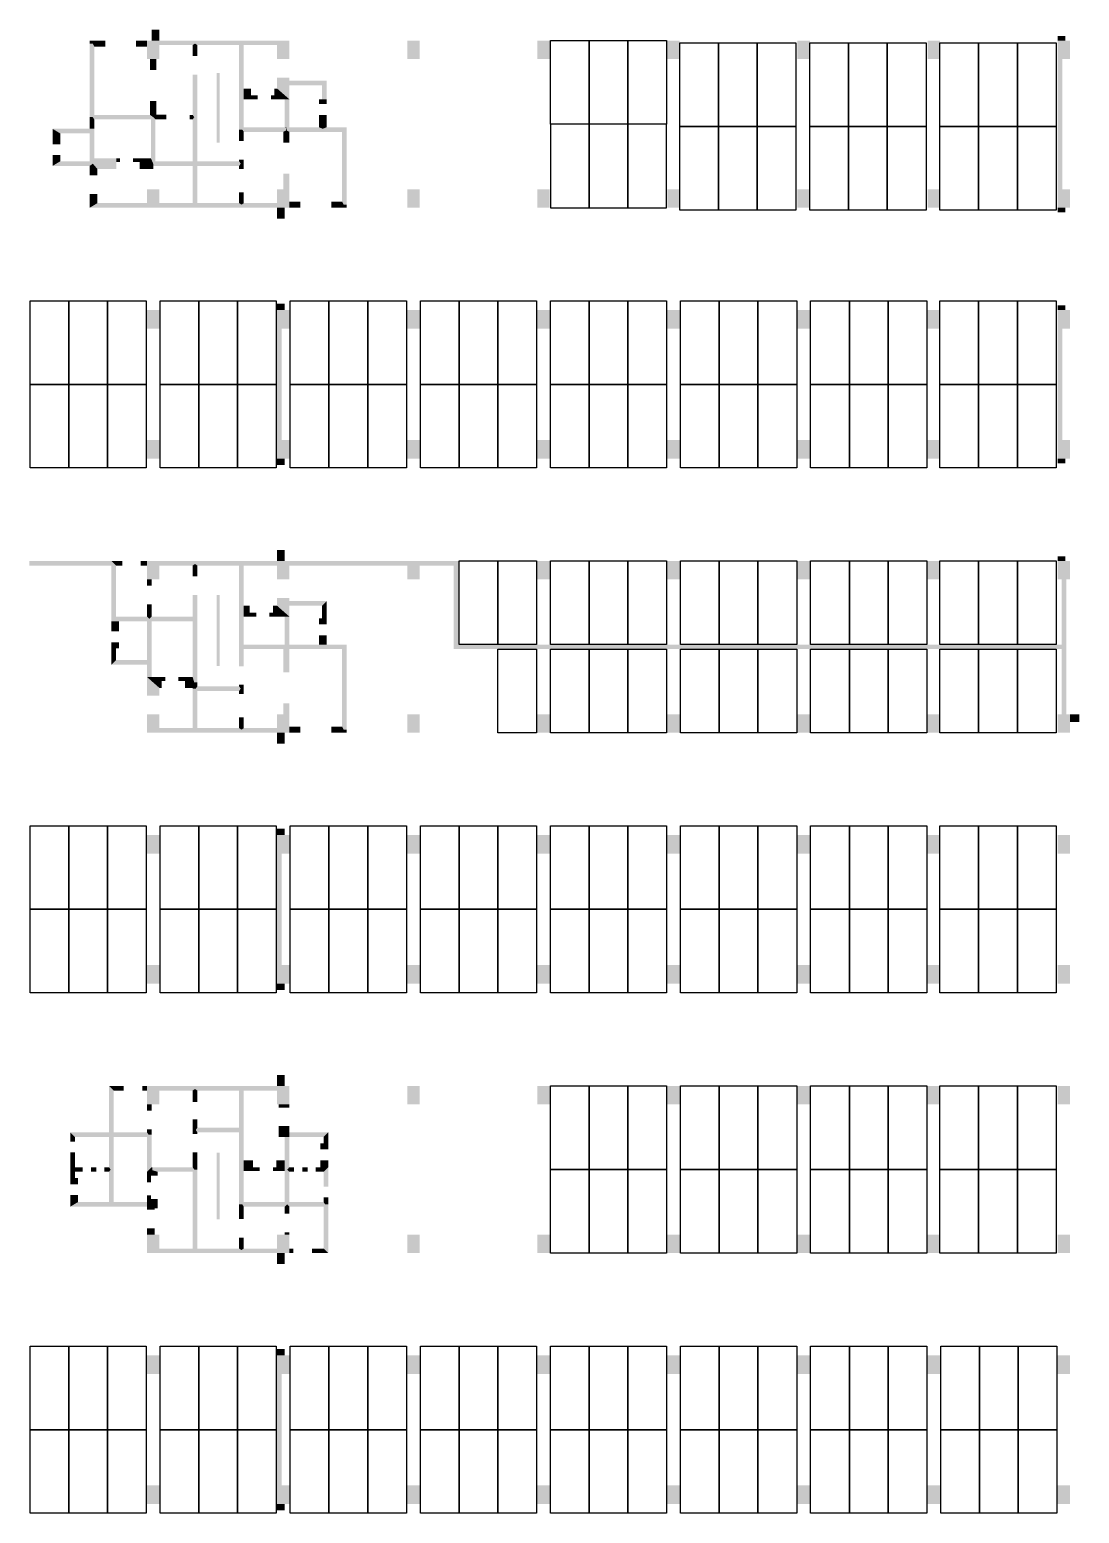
# Model space of a CAD drawing. Header units: inches. Extents: x 112.52 to 113.57, y 28.16 to 29.42.
# Drawn here: x 112.7612 to 113.0441, y 28.585 to 28.985 of the extents above; entities that cross this region are included whole.
import ezdxf

# ---------------------------------------------------------------- set-up
doc = ezdxf.new("R2010")
doc.units = ezdxf.units.IN
doc.header["$MEASUREMENT"] = 0
doc.layers.add('PUB_HATCH', color=253, linetype='Continuous')
doc.layers.add('车位区域', color=3, linetype='Continuous')

msp = doc.modelspace()

# ---------------------------------------------------------------- hatches: boundary and pattern name
at = {"layer": 'PUB_HATCH', "true_color": 0xfcfcfc}
for points in [[(112.79403, 28.98205), (112.79612, 28.98205), (112.79612, 28.98497), (112.79403, 28.98497)], [(113.03824, 28.98163), (113.03824, 28.98205), (113.04033, 28.98205), (113.04033, 28.9833), (113.03824, 28.9833), (113.03824, 28.98163)], [(112.77817, 28.98122), (112.77858, 28.98205), (112.77733, 28.98205), (112.77733, 28.98122)], [(112.77817, 28.96139), (112.77858, 28.96201), (112.77858, 28.98038), (112.77817, 28.98122), (112.77733, 28.98122), (112.77733, 28.96139)], [(112.77858, 28.98038), (112.78151, 28.98038), (112.78151, 28.98205), (112.77858, 28.98205), (112.77817, 28.98122)], [(112.79278, 28.98038), (112.79278, 28.98205), (112.78986, 28.98205), (112.78986, 28.98038)], [(112.79278, 28.97704), (112.79612, 28.97704), (112.79612, 28.98205), (112.79278, 28.98205)], [(112.79612, 28.98205), (112.79612, 28.9808), (112.80509, 28.9808), (112.80572, 28.98122), (112.80572, 28.98205)], [(112.80509, 28.9808), (112.80509, 28.97788), (112.80634, 28.97788), (112.80634, 28.9808), (112.80572, 28.98122)], [(112.81824, 28.98122), (112.81824, 28.98205), (112.80572, 28.98205), (112.80572, 28.98122), (112.80634, 28.9808), (112.81762, 28.9808)], [(112.81824, 28.98122), (112.81762, 28.9808), (112.81762, 28.95805), (112.81845, 28.95805), (112.81887, 28.95867), (112.81887, 28.9808)], [(112.82784, 28.9808), (112.82784, 28.98205), (112.81824, 28.98205), (112.81824, 28.98122), (112.81887, 28.9808)], [(112.82784, 28.97704), (112.83118, 28.97704), (112.83118, 28.98205), (112.82784, 28.98205)], [(112.86291, 28.97704), (112.86625, 28.97704), (112.86625, 28.98205), (112.86291, 28.98205)], [(112.89798, 28.97704), (112.90132, 28.97704), (112.90132, 28.98205), (112.89798, 28.98205)], [(112.93304, 28.97704), (112.93638, 28.97704), (112.93638, 28.98205), (112.93304, 28.98205)], [(112.96811, 28.97704), (112.97145, 28.97704), (112.97145, 28.98205), (112.96811, 28.98205)], [(113.00318, 28.97704), (113.00652, 28.97704), (113.00652, 28.98205), (113.00318, 28.98205)], [(113.03824, 28.97704), (113.04158, 28.97704), (113.04158, 28.98205), (113.03824, 28.98205)], [(113.03824, 28.93989), (113.03824, 28.94197), (113.0395, 28.94197), (113.0395, 28.97704), (113.03824, 28.97704), (113.03824, 28.98163), (113.03824, 28.98163)], [(112.79528, 28.97704), (112.79361, 28.97704), (112.79361, 28.97412), (112.79528, 28.97412)], [(112.83118, 28.97704), (112.82784, 28.97704), (112.82784, 28.97704), (112.83118, 28.97704)], [(112.80634, 28.96139), (112.80634, 28.97287), (112.80509, 28.97287), (112.80509, 28.96201), (112.80551, 28.96139)], [(112.8124, 28.9545), (112.8124, 28.97328), (112.81156, 28.97328), (112.81156, 28.9545)], [(112.83118, 28.96619), (112.83118, 28.97203), (112.82784, 28.97203), (112.82784, 28.96911)], [(112.83995, 28.96994), (112.8412, 28.97119), (112.83118, 28.97119), (112.83118, 28.96994)], [(112.8412, 28.97119), (112.83995, 28.96994), (112.83995, 28.96619), (112.8412, 28.96619)], [(112.82085, 28.96911), (112.81887, 28.96911), (112.81887, 28.96619), (112.82085, 28.96619)], [(112.82085, 28.96619), (112.82262, 28.96619), (112.82262, 28.96723), (112.82085, 28.96723)], [(112.82711, 28.96723), (112.82617, 28.96723), (112.82617, 28.96619), (112.82711, 28.96619)], [(112.83118, 28.96619), (112.82784, 28.96911), (112.82711, 28.96911), (112.82711, 28.96619)], [(112.79528, 28.96202), (112.79528, 28.96577), (112.79361, 28.96577), (112.79361, 28.96201), (112.79445, 28.96139)], [(112.82993, 28.96619), (112.82993, 28.95867), (112.83054, 28.95826), (112.83118, 28.95867), (112.83118, 28.96619)], [(112.83911, 28.96619), (112.83911, 28.96493), (112.8412, 28.96493), (112.8412, 28.96619)], [(112.77858, 28.95826), (112.77858, 28.96076), (112.77817, 28.96139), (112.77733, 28.96139), (112.77733, 28.95826)], [(112.79445, 28.96139), (112.79361, 28.96201), (112.77858, 28.96201), (112.77817, 28.96139), (112.77858, 28.96076), (112.79382, 28.96076)], [(112.79445, 28.94886), (112.79507, 28.94949), (112.79507, 28.96076), (112.79445, 28.96139), (112.79382, 28.96076), (112.79382, 28.95032)], [(112.79507, 28.96076), (112.798, 28.96076), (112.798, 28.96202), (112.79528, 28.96202), (112.79445, 28.96139)], [(112.80509, 28.96201), (112.80426, 28.96201), (112.80426, 28.96076), (112.80509, 28.96076), (112.80551, 28.96139)], [(112.80572, 28.94886), (112.80634, 28.94949), (112.80634, 28.96139), (112.80551, 28.96139), (112.80509, 28.96076), (112.80509, 28.94949)], [(112.81845, 28.95805), (112.81887, 28.95742), (112.82951, 28.95742), (112.83035, 28.95784), (112.83035, 28.95867), (112.81887, 28.95867)], [(112.83035, 28.95784), (112.83118, 28.95742), (112.83052, 28.95742), (112.83054, 28.95826), (112.82993, 28.95867), (112.83035, 28.95867)], [(112.83054, 28.95826), (112.83052, 28.95742), (112.84016, 28.95742), (112.84016, 28.95826), (112.83911, 28.95867), (112.83118, 28.95867)], [(112.8412, 28.95867), (112.8412, 28.96201), (112.83911, 28.96201), (112.83911, 28.95867), (112.84016, 28.95826)], [(112.84016, 28.95826), (112.84016, 28.95742), (112.84538, 28.95742), (112.84663, 28.95867), (112.8412, 28.95867)], [(112.84663, 28.95867), (112.84538, 28.95742), (112.84538, 28.93863), (112.84579, 28.9378), (112.84663, 28.9378)], [(112.77733, 28.957), (112.77858, 28.95826), (112.76731, 28.95826), (112.7694, 28.957)], [(112.76731, 28.95826), (112.76731, 28.95408), (112.7694, 28.95408), (112.7694, 28.957)], [(112.77817, 28.94886), (112.77858, 28.95032), (112.77858, 28.95826), (112.77733, 28.957), (112.77733, 28.94949)], [(112.81762, 28.95805), (112.81762, 28.95492), (112.81887, 28.95492), (112.81887, 28.95742), (112.81845, 28.95805)], [(112.82951, 28.95742), (112.82951, 28.9545), (112.83118, 28.9545), (112.83118, 28.95742), (112.83035, 28.95784)], [(112.7694, 28.94949), (112.7694, 28.95116), (112.76731, 28.95116), (112.76731, 28.94824)], [(112.7694, 28.94949), (112.76731, 28.94824), (112.77733, 28.94824), (112.77817, 28.94886), (112.77733, 28.94949)], [(112.77733, 28.94824), (112.77733, 28.94573), (112.77942, 28.94573), (112.77942, 28.9474), (112.77817, 28.94886)], [(112.77817, 28.94886), (112.77942, 28.9474), (112.78453, 28.9474), (112.78453, 28.95032), (112.77858, 28.95032)], [(112.78453, 28.94928), (112.78548, 28.94928), (112.78548, 28.95032), (112.78453, 28.95032)], [(112.7908, 28.95032), (112.78902, 28.95032), (112.78902, 28.94928), (112.7908, 28.94928)], [(112.7908, 28.9474), (112.79445, 28.9474), (112.79445, 28.94886), (112.79382, 28.95032), (112.7908, 28.95032)], [(112.79445, 28.94886), (112.79445, 28.94824), (112.80509, 28.94824), (112.80572, 28.94886), (112.80509, 28.94949), (112.79507, 28.94949)], [(112.80572, 28.9378), (112.80634, 28.93822), (112.80634, 28.94824), (112.80572, 28.94886), (112.80509, 28.94824), (112.80509, 28.93822)], [(112.80572, 28.94886), (112.80634, 28.94824), (112.81762, 28.94824), (112.81803, 28.94886), (112.81762, 28.94949), (112.80634, 28.94949)], [(112.81887, 28.94886), (112.81887, 28.94991), (112.81762, 28.94991), (112.81762, 28.94949), (112.81803, 28.94886)], [(112.81762, 28.94824), (112.81762, 28.9474), (112.81887, 28.9474), (112.81887, 28.94886), (112.81803, 28.94886)], [(112.82951, 28.94197), (112.83118, 28.94197), (112.83118, 28.93863), (112.83118, 28.93863), (112.83118, 28.94615), (112.82951, 28.94615)], [(112.77942, 28.93822), (112.77942, 28.94072), (112.77733, 28.94072), (112.77733, 28.93697)], [(112.79278, 28.93697), (112.79612, 28.93697), (112.79612, 28.94197), (112.79278, 28.94197)], [(112.81887, 28.93822), (112.81887, 28.94114), (112.81762, 28.94114), (112.81762, 28.93822), (112.81824, 28.9378)], [(112.82784, 28.93697), (112.83118, 28.93697), (112.83118, 28.94197), (112.82784, 28.94197)], [(112.83118, 28.93863), (112.83118, 28.93697), (112.83411, 28.93697), (112.83411, 28.93863), (112.83118, 28.93863)], [(112.84538, 28.93863), (112.84245, 28.93863), (112.84245, 28.93697), (112.84538, 28.93697), (112.84579, 28.9378)], [(112.86291, 28.93697), (112.86625, 28.93697), (112.86625, 28.94197), (112.86291, 28.94197)], [(112.89798, 28.93697), (112.90132, 28.93697), (112.90132, 28.94197), (112.89798, 28.94197)], [(112.93304, 28.93697), (112.93638, 28.93697), (112.93638, 28.94197), (112.93304, 28.94197)], [(112.96811, 28.93697), (112.97145, 28.93697), (112.97145, 28.94197), (112.96811, 28.94197)], [(113.00318, 28.93697), (113.00652, 28.93697), (113.00652, 28.94197), (113.00318, 28.94197)], [(113.03824, 28.93697), (113.04158, 28.93697), (113.04158, 28.94197), (113.03824, 28.94197)], [(113.04033, 28.93697), (113.03824, 28.93697), (113.03824, 28.93989), (113.03824, 28.93989), (113.03824, 28.93571), (113.04033, 28.93571)], [(112.79278, 28.93697), (112.79278, 28.93822), (112.77942, 28.93822), (112.77733, 28.93697)], [(112.79612, 28.93822), (112.79612, 28.93697), (112.80572, 28.93697), (112.80572, 28.9378), (112.80509, 28.93822)], [(112.80572, 28.9378), (112.80572, 28.93697), (112.81824, 28.93697), (112.81824, 28.9378), (112.81762, 28.93822), (112.80634, 28.93822)], [(112.82784, 28.93697), (112.82784, 28.93822), (112.81887, 28.93822), (112.81824, 28.9378), (112.81824, 28.93697)], [(112.82784, 28.93697), (112.82784, 28.93404), (112.82993, 28.93404), (112.82993, 28.93697)], [(112.84579, 28.9378), (112.84538, 28.93697), (112.84663, 28.93697), (112.84663, 28.9378)], [(112.82784, 28.90941), (112.82993, 28.90941), (112.82993, 28.91108), (112.82784, 28.91108)], [(113.03824, 28.90816), (113.03824, 28.90941), (113.04033, 28.90941), (113.04033, 28.91067), (113.03824, 28.91067), (113.03824, 28.90816)], [(112.79278, 28.9044), (112.79612, 28.9044), (112.79612, 28.90941), (112.79278, 28.90941)], [(112.82784, 28.9044), (112.83118, 28.9044), (112.83118, 28.90941), (112.82784, 28.90941)], [(112.86291, 28.9044), (112.86625, 28.9044), (112.86625, 28.90941), (112.86291, 28.90941)], [(112.89798, 28.9044), (112.90132, 28.9044), (112.90132, 28.90941), (112.89798, 28.90941)], [(112.93304, 28.9044), (112.93638, 28.9044), (112.93638, 28.90941), (112.93304, 28.90941)], [(112.96811, 28.9044), (112.97145, 28.9044), (112.97145, 28.90941), (112.96811, 28.90941)], [(113.00318, 28.9044), (113.00652, 28.9044), (113.00652, 28.90941), (113.00318, 28.90941)], [(113.03824, 28.9044), (113.04158, 28.9044), (113.04158, 28.90941), (113.03824, 28.90941)], [(112.82784, 28.87435), (112.8291, 28.87435), (112.8291, 28.9044), (112.82784, 28.9044)], [(113.03824, 28.87435), (113.0395, 28.87435), (113.0395, 28.9044), (113.03824, 28.9044)], [(112.79278, 28.86934), (112.79612, 28.86934), (112.79612, 28.87435), (112.79278, 28.87435)], [(112.82784, 28.86934), (112.83118, 28.86934), (112.83118, 28.87435), (112.82784, 28.87435)], [(112.86291, 28.86934), (112.86625, 28.86934), (112.86625, 28.87435), (112.86291, 28.87435)], [(112.89798, 28.86934), (112.90132, 28.86934), (112.90132, 28.87435), (112.89798, 28.87435)], [(112.93304, 28.86934), (112.93638, 28.86934), (112.93638, 28.87435), (112.93304, 28.87435)], [(112.96811, 28.86934), (112.97145, 28.86934), (112.97145, 28.87435), (112.96811, 28.87435)], [(113.00318, 28.86934), (113.00652, 28.86934), (113.00652, 28.87435), (113.00318, 28.87435)], [(113.03824, 28.86934), (113.04158, 28.86934), (113.04158, 28.87435), (113.03824, 28.87435)], [(112.82993, 28.86934), (112.82784, 28.86934), (112.82784, 28.86767), (112.82993, 28.86767)], [(113.04033, 28.86934), (113.03824, 28.86934), (113.03824, 28.86808), (113.04033, 28.86808)], [(112.82993, 28.84178), (112.82993, 28.84471), (112.82784, 28.84471), (112.82784, 28.84178)], [(113.03824, 28.84158), (113.03824, 28.84178), (113.04033, 28.84178), (113.04033, 28.84304), (113.03824, 28.84304)], [(112.76105, 28.84178), (112.76105, 28.84053), (112.78318, 28.84053), (112.78318, 28.84178)], [(112.78443, 28.84053), (112.7861, 28.84053), (112.7861, 28.84178), (112.78318, 28.84178)], [(112.78318, 28.8255), (112.78443, 28.82676), (112.78443, 28.84053), (112.78318, 28.84178)], [(112.79278, 28.84053), (112.79278, 28.84178), (112.79111, 28.84178), (112.79111, 28.84053)], [(112.79278, 28.83678), (112.79612, 28.83678), (112.79612, 28.84178), (112.79278, 28.84178)], [(112.79612, 28.84178), (112.79612, 28.84053), (112.80509, 28.84053), (112.80572, 28.84095), (112.80572, 28.84178)], [(112.80509, 28.84053), (112.80509, 28.83761), (112.80634, 28.83761), (112.80634, 28.84053), (112.80572, 28.84095)], [(112.81824, 28.84095), (112.81824, 28.84178), (112.80572, 28.84178), (112.80572, 28.84095), (112.80634, 28.84053), (112.81762, 28.84053)], [(112.81824, 28.84095), (112.81762, 28.84053), (112.81762, 28.81862), (112.81845, 28.81862), (112.81887, 28.81924), (112.81887, 28.84053)], [(112.82784, 28.84053), (112.82784, 28.84178), (112.81824, 28.84178), (112.81824, 28.84095), (112.81887, 28.84053)], [(112.82784, 28.83678), (112.83118, 28.83678), (112.83118, 28.84178), (112.82784, 28.84178)], [(112.83118, 28.84178), (112.83118, 28.84053), (112.86291, 28.84053), (112.86291, 28.84178)], [(112.86291, 28.83678), (112.86625, 28.83678), (112.86625, 28.84178), (112.86291, 28.84178)], [(112.86625, 28.84178), (112.86625, 28.84053), (112.87544, 28.84053), (112.87669, 28.84178)], [(112.87544, 28.8303), (112.87669, 28.8303), (112.87669, 28.84178), (112.87544, 28.84053)], [(112.89798, 28.83678), (112.90132, 28.83678), (112.90132, 28.84178), (112.89798, 28.84178)], [(112.93304, 28.83678), (112.93638, 28.83678), (112.93638, 28.84178), (112.93304, 28.84178)], [(112.96811, 28.83678), (112.97145, 28.83678), (112.97145, 28.84178), (112.96811, 28.84178)], [(113.00318, 28.83678), (113.00652, 28.83678), (113.00652, 28.84178), (113.00318, 28.84178)], [(113.03824, 28.83678), (113.04158, 28.83678), (113.04158, 28.84178), (113.03824, 28.84178)], [(112.79403, 28.83678), (112.79278, 28.83678), (112.79278, 28.83511), (112.79403, 28.83511)], [(113.03991, 28.83678), (113.03929, 28.83678), (113.03929, 28.81924), (113.0397, 28.81862), (113.04054, 28.81862), (113.04054, 28.83678)], [(112.80634, 28.82613), (112.80634, 28.8326), (112.80509, 28.8326), (112.80509, 28.82676), (112.80551, 28.82613)], [(112.83118, 28.82675), (112.83118, 28.83177), (112.82784, 28.83177), (112.82784, 28.82968)], [(112.83995, 28.82968), (112.8412, 28.83093), (112.83118, 28.83093), (112.83118, 28.82968)], [(112.8412, 28.83093), (112.83995, 28.82968), (112.83995, 28.82634), (112.8412, 28.82634)], [(112.7934, 28.82613), (112.79278, 28.82676), (112.78443, 28.82676), (112.78318, 28.8255), (112.79278, 28.8255)], [(112.79403, 28.82676), (112.79403, 28.8301), (112.79278, 28.8301), (112.79278, 28.82676), (112.7934, 28.82613)], [(112.80551, 28.82613), (112.80509, 28.82676), (112.79403, 28.82676), (112.7934, 28.82613), (112.79403, 28.8255), (112.80509, 28.8255)], [(112.82044, 28.82968), (112.81887, 28.82968), (112.81887, 28.82675), (112.82044, 28.82675)], [(112.82044, 28.82675), (112.82221, 28.82675), (112.82221, 28.8278), (112.82044, 28.8278)], [(112.8267, 28.8278), (112.82576, 28.8278), (112.82576, 28.82675), (112.8267, 28.82675)], [(112.83118, 28.82675), (112.82784, 28.82968), (112.8267, 28.82968), (112.8267, 28.82675)], [(112.82993, 28.82675), (112.82993, 28.81924), (112.83056, 28.81882), (112.83118, 28.81924), (112.83118, 28.82675)], [(112.87544, 28.81799), (112.87669, 28.81924), (112.87669, 28.8303), (112.87544, 28.8303)], [(112.78318, 28.8255), (112.78318, 28.82279), (112.78526, 28.82279), (112.78526, 28.8255)], [(112.83911, 28.82634), (112.83911, 28.82467), (112.8412, 28.82467), (112.8412, 28.82634)], [(112.78526, 28.8182), (112.78526, 28.81987), (112.78318, 28.81987), (112.78318, 28.8182)], [(112.81845, 28.81862), (112.81887, 28.81799), (112.83056, 28.81799), (112.83056, 28.81882), (112.82993, 28.81924), (112.81887, 28.81924)], [(112.83056, 28.81882), (112.83056, 28.81799), (112.84538, 28.81799), (112.84663, 28.81924), (112.83118, 28.81924)], [(112.8412, 28.81924), (112.8412, 28.82175), (112.83911, 28.82175), (112.83911, 28.81924)], [(112.84663, 28.81924), (112.84538, 28.81799), (112.84538, 28.79712), (112.84579, 28.79628), (112.84663, 28.79628)], [(112.87669, 28.81924), (112.87544, 28.81799), (112.88629, 28.81799), (112.88629, 28.81924)], [(112.88629, 28.81924), (112.88629, 28.81799), (113.03929, 28.81799), (113.0397, 28.81862), (113.03929, 28.81924)], [(113.03991, 28.80046), (113.04054, 28.80046), (113.04054, 28.81862), (113.0397, 28.81862), (113.03929, 28.81799), (113.03929, 28.80046)], [(112.82951, 28.81799), (112.82951, 28.81173), (112.83118, 28.81173), (112.83118, 28.81799)], [(112.82951, 28.80046), (112.83118, 28.80046), (112.83118, 28.79712), (112.83118, 28.79712), (112.83118, 28.80338), (112.82951, 28.80338)], [(112.82784, 28.79545), (112.83118, 28.79545), (112.83118, 28.80046), (112.82784, 28.80046)], [(112.86291, 28.79545), (112.86625, 28.79545), (112.86625, 28.80046), (112.86291, 28.80046)], [(112.89798, 28.79545), (112.90132, 28.79545), (112.90132, 28.80046), (112.89798, 28.80046)], [(112.93304, 28.79545), (112.93638, 28.79545), (112.93638, 28.80046), (112.93304, 28.80046)], [(112.96811, 28.79545), (112.97145, 28.79545), (112.97145, 28.80046), (112.96811, 28.80046)], [(113.00318, 28.79545), (113.00652, 28.79545), (113.00652, 28.80046), (113.00318, 28.80046)], [(113.03824, 28.79545), (113.04158, 28.79545), (113.04158, 28.80046), (113.03824, 28.80046)], [(113.04158, 28.80046), (113.04158, 28.79837), (113.04409, 28.79837), (113.04409, 28.80046)], [(112.82784, 28.79545), (112.82784, 28.7967), (112.81887, 28.7967), (112.81824, 28.79628), (112.81824, 28.79545)], [(112.82784, 28.79545), (112.82784, 28.79252), (112.82993, 28.79252), (112.82993, 28.79545)], [(112.83118, 28.79712), (112.83118, 28.79545), (112.83411, 28.79545), (112.83411, 28.79712), (112.83118, 28.79712)], [(112.84538, 28.79712), (112.84245, 28.79712), (112.84245, 28.79545), (112.84538, 28.79545), (112.84579, 28.79628)], [(112.84579, 28.79628), (112.84538, 28.79545), (112.84663, 28.79545), (112.84663, 28.79628)], [(112.82784, 28.76789), (112.82993, 28.76789), (112.82993, 28.76956), (112.82784, 28.76956)], [(112.82784, 28.76289), (112.83118, 28.76289), (112.83118, 28.76789), (112.82784, 28.76789)], [(112.86291, 28.76289), (112.86625, 28.76289), (112.86625, 28.76789), (112.86291, 28.76789)], [(112.89798, 28.76289), (112.90132, 28.76289), (112.90132, 28.76789), (112.89798, 28.76789)], [(112.93304, 28.76289), (112.93638, 28.76289), (112.93638, 28.76789), (112.93304, 28.76789)], [(112.96811, 28.76289), (112.97145, 28.76289), (112.97145, 28.76789), (112.96811, 28.76789)], [(113.00318, 28.76289), (113.00652, 28.76289), (113.00652, 28.76789), (113.00318, 28.76789)], [(113.03824, 28.76289), (113.04158, 28.76289), (113.04158, 28.76789), (113.03824, 28.76789)], [(112.82784, 28.76289), (112.82784, 28.73283), (112.8291, 28.73283), (112.8291, 28.76289)], [(112.82784, 28.72782), (112.83118, 28.72782), (112.83118, 28.73283), (112.82784, 28.73283)], [(112.86291, 28.72782), (112.86625, 28.72782), (112.86625, 28.73283), (112.86291, 28.73283)], [(112.89798, 28.72782), (112.90132, 28.72782), (112.90132, 28.73283), (112.89798, 28.73283)], [(112.93304, 28.72782), (112.93638, 28.72782), (112.93638, 28.73283), (112.93304, 28.73283)], [(112.96811, 28.72782), (112.97145, 28.72782), (112.97145, 28.73283), (112.96811, 28.73283)], [(113.00318, 28.72782), (113.00652, 28.72782), (113.00652, 28.73283), (113.00318, 28.73283)], [(113.03824, 28.72782), (113.04158, 28.72782), (113.04158, 28.73283), (113.03824, 28.73283)], [(112.82993, 28.72782), (112.82784, 28.72782), (112.82784, 28.72615), (112.82993, 28.72615)], [(112.82784, 28.70027), (112.82993, 28.70027), (112.82993, 28.70319), (112.82784, 28.70319)], [(112.82784, 28.69901), (112.82784, 28.70027), (112.81824, 28.70027), (112.81824, 28.69943), (112.81887, 28.69901)], [(112.82784, 28.69526), (112.83118, 28.69526), (112.83118, 28.70027), (112.82784, 28.70027)], [(112.86291, 28.69526), (112.86625, 28.69526), (112.86625, 28.70027), (112.86291, 28.70027)], [(112.89798, 28.69526), (112.90132, 28.69526), (112.90132, 28.70027), (112.89798, 28.70027)], [(112.93304, 28.69526), (112.93638, 28.69526), (112.93638, 28.70027), (112.93304, 28.70027)], [(112.96811, 28.69526), (112.97145, 28.69526), (112.97145, 28.70027), (112.96811, 28.70027)], [(113.00318, 28.69526), (113.00652, 28.69526), (113.00652, 28.70027), (113.00318, 28.70027)], [(113.03824, 28.69526), (113.04158, 28.69526), (113.04158, 28.70027), (113.03824, 28.70027)], [(112.82826, 28.69526), (112.82826, 28.69442), (112.83118, 28.69442), (112.83118, 28.69526)], [(112.83118, 28.68649), (112.83118, 28.68941), (112.82826, 28.68941), (112.82826, 28.68649)], [(112.84037, 28.68649), (112.84162, 28.68774), (112.83118, 28.68774), (112.83118, 28.68649)], [(112.84162, 28.68774), (112.84037, 28.68649), (112.84037, 28.68482), (112.84162, 28.68482)], [(112.82993, 28.68649), (112.82993, 28.67772), (112.83056, 28.67772), (112.83118, 28.67835), (112.83118, 28.68649)], [(112.83953, 28.68482), (112.83953, 28.68315), (112.84162, 28.68315), (112.84162, 28.68482)], [(112.82993, 28.68023), (112.82764, 28.68023), (112.82764, 28.67731), (112.82993, 28.67731)], [(112.84162, 28.67835), (112.84162, 28.68023), (112.83953, 28.68023), (112.83953, 28.67835)], [(112.82764, 28.67835), (112.8267, 28.67835), (112.8267, 28.67731), (112.82764, 28.67731)], [(112.83056, 28.67772), (112.82993, 28.67772), (112.82993, 28.66896), (112.83056, 28.66833), (112.83118, 28.66896), (112.83118, 28.6771)], [(112.83118, 28.6771), (112.83244, 28.6771), (112.83244, 28.67835), (112.83118, 28.67835), (112.83056, 28.67772)], [(112.83465, 28.6771), (112.83607, 28.6771), (112.83607, 28.67835), (112.83465, 28.67835)], [(112.84162, 28.67835), (112.83828, 28.67835), (112.83828, 28.6771), (112.84037, 28.6771)], [(112.84037, 28.6771), (112.84037, 28.67313), (112.84162, 28.67313), (112.84162, 28.67835)], [(112.81845, 28.66833), (112.81887, 28.66771), (112.82993, 28.66771), (112.83056, 28.66833), (112.82993, 28.66896), (112.81887, 28.66896)], [(112.82993, 28.66771), (112.82993, 28.66583), (112.83118, 28.66583), (112.83118, 28.66771), (112.83056, 28.66833)], [(112.83056, 28.66833), (112.83118, 28.66771), (112.84037, 28.66771), (112.84078, 28.66833), (112.84037, 28.66896), (112.83118, 28.66896)], [(112.84162, 28.66833), (112.84162, 28.67021), (112.84037, 28.67021), (112.84037, 28.66896), (112.84078, 28.66833)], [(112.84078, 28.66833), (112.84037, 28.66771), (112.84037, 28.65643), (112.84162, 28.65518), (112.84162, 28.66833)], [(112.82784, 28.65518), (112.83118, 28.65518), (112.83118, 28.66019), (112.82784, 28.66019)], [(112.82993, 28.66019), (112.83118, 28.66019), (112.83118, 28.66082), (112.82993, 28.66082)], [(112.86291, 28.65518), (112.86625, 28.65518), (112.86625, 28.66019), (112.86291, 28.66019)], [(112.89798, 28.65518), (112.90132, 28.65518), (112.90132, 28.66019), (112.89798, 28.66019)], [(112.93304, 28.65518), (112.93638, 28.65518), (112.93638, 28.66019), (112.93304, 28.66019)], [(112.96811, 28.65518), (112.97145, 28.65518), (112.97145, 28.66019), (112.96811, 28.66019)], [(113.00318, 28.65518), (113.00652, 28.65518), (113.00652, 28.66019), (113.00318, 28.66019)], [(113.03824, 28.65518), (113.04158, 28.65518), (113.04158, 28.66019), (113.03824, 28.66019)], [(112.82784, 28.65519), (112.82784, 28.65643), (112.81887, 28.65643), (112.81824, 28.65602), (112.81824, 28.65518), (112.82783, 28.65518)], [(112.82992, 28.65518), (112.82783, 28.65518), (112.82783, 28.65226), (112.82992, 28.65226)], [(112.83118, 28.65643), (112.83118, 28.65518), (112.83223, 28.65518), (112.83223, 28.65643)], [(112.84037, 28.65643), (112.83724, 28.65643), (112.83724, 28.65518), (112.84162, 28.65518)], [(112.82784, 28.62638), (112.82784, 28.62763), (112.82993, 28.62763), (112.82993, 28.6293), (112.82784, 28.6293), (112.82784, 28.62638)], [(112.82784, 28.62262), (112.83118, 28.62262), (112.83118, 28.62763), (112.82784, 28.62763)], [(112.86291, 28.62262), (112.86625, 28.62262), (112.86625, 28.62763), (112.86291, 28.62763)], [(112.89798, 28.62262), (112.90132, 28.62262), (112.90132, 28.62763), (112.89798, 28.62763)], [(112.93304, 28.62262), (112.93638, 28.62262), (112.93638, 28.62763), (112.93304, 28.62763)], [(112.96811, 28.62262), (112.97145, 28.62262), (112.97145, 28.62763), (112.96811, 28.62763)], [(113.00318, 28.62262), (113.00652, 28.62262), (113.00652, 28.62763), (113.00318, 28.62763)], [(113.03824, 28.62262), (113.04158, 28.62262), (113.04158, 28.62763), (113.03824, 28.62763)], [(112.82785, 28.59256), (112.82842, 28.59256), (112.82911, 28.59256), (112.8291, 28.62262), (112.82784, 28.62262)], [(112.82784, 28.58755), (112.83118, 28.58755), (112.83118, 28.59256), (112.82784, 28.59256)], [(112.86291, 28.58755), (112.86625, 28.58755), (112.86625, 28.59256), (112.86291, 28.59256)], [(112.89798, 28.58755), (112.90132, 28.58755), (112.90132, 28.59256), (112.89798, 28.59256)], [(112.93304, 28.58755), (112.93638, 28.58755), (112.93638, 28.59256), (112.93304, 28.59256)], [(112.96811, 28.58755), (112.97145, 28.58755), (112.97145, 28.59256), (112.96811, 28.59256)], [(113.00318, 28.58755), (113.00652, 28.58755), (113.00652, 28.59256), (113.00318, 28.59256)], [(113.03824, 28.58755), (113.04158, 28.58755), (113.04158, 28.59256), (113.03824, 28.59256)], [(112.82993, 28.58755), (112.82784, 28.58755), (112.82784, 28.58943), (112.82784, 28.58943), (112.82784, 28.58588), (112.82993, 28.58588)]]:
    msp.add_hatch(color=7, dxfattribs=at).paths.add_polyline_path(points)
at = {"layer": 'PUB_HATCH'}
for points in [[(112.8124, 28.81344), (112.8124, 28.83256), (112.81156, 28.83256), (112.81156, 28.81344)], [(112.79403, 28.81048), (112.79403, 28.8255), (112.7934, 28.82613), (112.79278, 28.8255), (112.79278, 28.81048)], [(112.80551, 28.80901), (112.80634, 28.80901), (112.80634, 28.82613), (112.80551, 28.82613), (112.80509, 28.8255), (112.80509, 28.81048)], [(112.81762, 28.81862), (112.81762, 28.8134), (112.81887, 28.8134), (112.81887, 28.81799), (112.81845, 28.81862)], [(112.78318, 28.81382), (112.78443, 28.81507), (112.78443, 28.8182), (112.78318, 28.8182)], [(112.78443, 28.81507), (112.78318, 28.81382), (112.79278, 28.81382), (112.79278, 28.81507)], [(112.79278, 28.81048), (112.79278, 28.80547), (112.79612, 28.80547), (112.79612, 28.80755)], [(112.79278, 28.81048), (112.79612, 28.80755), (112.79674, 28.80755), (112.79674, 28.81048)], [(112.79674, 28.80943), (112.79768, 28.80943), (112.79768, 28.81048), (112.79674, 28.81048)], [(112.80301, 28.81048), (112.80123, 28.81048), (112.80123, 28.80943), (112.80301, 28.80943)], [(112.80301, 28.80755), (112.80509, 28.80755), (112.80551, 28.80901), (112.80509, 28.81048), (112.80301, 28.81048)], [(112.80593, 28.80734), (112.80634, 28.80797), (112.80634, 28.80901), (112.80551, 28.80901), (112.80509, 28.80755), (112.80509, 28.80734)], [(112.80572, 28.79628), (112.80634, 28.7967), (112.80634, 28.80672), (112.80593, 28.80734), (112.80509, 28.80734), (112.80509, 28.7967)], [(112.80593, 28.80734), (112.80634, 28.80672), (112.81762, 28.80672), (112.81803, 28.80734), (112.81762, 28.80797), (112.80634, 28.80797)], [(112.81887, 28.80734), (112.81887, 28.80839), (112.81762, 28.80839), (112.81762, 28.80797), (112.81803, 28.80734)], [(112.81762, 28.80672), (112.81762, 28.80588), (112.81887, 28.80588), (112.81887, 28.80734), (112.81803, 28.80734)], [(112.79278, 28.79545), (112.79612, 28.79545), (112.79612, 28.80046), (112.79278, 28.80046)], [(112.81887, 28.7967), (112.81887, 28.79962), (112.81762, 28.79962), (112.81762, 28.7967), (112.81824, 28.79628)], [(112.79612, 28.7967), (112.79612, 28.79545), (112.80572, 28.79545), (112.80572, 28.79628), (112.80509, 28.7967)], [(112.80572, 28.79628), (112.80572, 28.79545), (112.81824, 28.79545), (112.81824, 28.79628), (112.81762, 28.7967), (112.80634, 28.7967)], [(112.79278, 28.76289), (112.79612, 28.76289), (112.79612, 28.76789), (112.79278, 28.76789)], [(112.79278, 28.72782), (112.79612, 28.72782), (112.79612, 28.73283), (112.79278, 28.73283)], [(112.78318, 28.68712), (112.7838, 28.68774), (112.7838, 28.69901), (112.78255, 28.70027), (112.78255, 28.68774)], [(112.7838, 28.69901), (112.78652, 28.69901), (112.78652, 28.70027), (112.78255, 28.70027)], [(112.79278, 28.69901), (112.79278, 28.70027), (112.79153, 28.70027), (112.79153, 28.69901)], [(112.79278, 28.69526), (112.79612, 28.69526), (112.79612, 28.70027), (112.79278, 28.70027)], [(112.79612, 28.70027), (112.79612, 28.69901), (112.80509, 28.69901), (112.80572, 28.69943), (112.80572, 28.70027)], [(112.80509, 28.69901), (112.80509, 28.69588), (112.80635, 28.69588), (112.80635, 28.69901), (112.80572, 28.69943)], [(112.81824, 28.69943), (112.81824, 28.70027), (112.80572, 28.70027), (112.80572, 28.69943), (112.80635, 28.69901), (112.81762, 28.69901)], [(112.81824, 28.69943), (112.81762, 28.69901), (112.81762, 28.689), (112.81803, 28.68837), (112.81887, 28.68837), (112.81887, 28.69901)], [(112.79403, 28.69526), (112.79278, 28.69526), (112.79278, 28.69359), (112.79403, 28.69359)], [(112.80635, 28.689), (112.80635, 28.69129), (112.80509, 28.69129), (112.80509, 28.68837), (112.80593, 28.68837)], [(112.77211, 28.68774), (112.77337, 28.68649), (112.78255, 28.68649), (112.78318, 28.68712), (112.78255, 28.68774)], [(112.77211, 28.68774), (112.77211, 28.68524), (112.77337, 28.68524), (112.77337, 28.68649)], [(112.78297, 28.67772), (112.7838, 28.67772), (112.7838, 28.68649), (112.78318, 28.68712), (112.78255, 28.68649), (112.78255, 28.67835)], [(112.7932, 28.68712), (112.79278, 28.68774), (112.7838, 28.68774), (112.78318, 28.68712), (112.7838, 28.68649), (112.79278, 28.68649)], [(112.79403, 28.68712), (112.79403, 28.68858), (112.79278, 28.68858), (112.79278, 28.68774), (112.7932, 28.68712)], [(112.79278, 28.6771), (112.79403, 28.67835), (112.79403, 28.68712), (112.7932, 28.68712), (112.79278, 28.68649)], [(112.80509, 28.68837), (112.80509, 28.68733), (112.80635, 28.68733), (112.80635, 28.68774), (112.80593, 28.68837)], [(112.81803, 28.68837), (112.81762, 28.689), (112.80635, 28.689), (112.80593, 28.68837), (112.80635, 28.68774), (112.81762, 28.68774)], [(112.81803, 28.68837), (112.81762, 28.68774), (112.81762, 28.66833), (112.81845, 28.66833), (112.81887, 28.66896), (112.81887, 28.68837)], [(112.77337, 28.67835), (112.77337, 28.68232), (112.77211, 28.68232), (112.77211, 28.67772), (112.77295, 28.67772)], [(112.80635, 28.67772), (112.80635, 28.68232), (112.80509, 28.68232), (112.80509, 28.67835), (112.80551, 28.67772)], [(112.8124, 28.6643), (112.8124, 28.68225), (112.81156, 28.68225), (112.81156, 28.6643)], [(112.82138, 28.68023), (112.81887, 28.68023), (112.81887, 28.67731), (112.82138, 28.67731)], [(112.77337, 28.67543), (112.77337, 28.6771), (112.77295, 28.67772), (112.77211, 28.67772), (112.77211, 28.67543)], [(112.77211, 28.67543), (112.77211, 28.67376), (112.7742, 28.67376), (112.7742, 28.67543)], [(112.77337, 28.6771), (112.77546, 28.6771), (112.77546, 28.67835), (112.77337, 28.67835), (112.77295, 28.67772)], [(112.77909, 28.67835), (112.77767, 28.67835), (112.77767, 28.6771), (112.77909, 28.6771)], [(112.78255, 28.67835), (112.7813, 28.67835), (112.7813, 28.6771), (112.78255, 28.6771), (112.78297, 28.67772)], [(112.78318, 28.66854), (112.7838, 28.66896), (112.7838, 28.67772), (112.78297, 28.67772), (112.78255, 28.6771), (112.78255, 28.66896)], [(112.79424, 28.67752), (112.79424, 28.67835), (112.79403, 28.67835), (112.79278, 28.6771), (112.79278, 28.6771)], [(112.7957, 28.67604), (112.7957, 28.6771), (112.79424, 28.67752), (112.79278, 28.6771), (112.79278, 28.67604)], [(112.79278, 28.67604), (112.79278, 28.67427), (112.79382, 28.67427), (112.79382, 28.67604)], [(112.80551, 28.67772), (112.80509, 28.67835), (112.79424, 28.67835), (112.79424, 28.67752), (112.7957, 28.6771), (112.80509, 28.6771)], [(112.80572, 28.65602), (112.80635, 28.65643), (112.80635, 28.67772), (112.80551, 28.67772), (112.80509, 28.6771), (112.80509, 28.65643)], [(112.82138, 28.67731), (112.82315, 28.67731), (112.82315, 28.67835), (112.82138, 28.67835)], [(112.7742, 28.66896), (112.7742, 28.67084), (112.77211, 28.67084), (112.77211, 28.66771)], [(112.79382, 28.66978), (112.79382, 28.67072), (112.79278, 28.67072), (112.79278, 28.66978)], [(112.78318, 28.66854), (112.78255, 28.66896), (112.7742, 28.66896), (112.77211, 28.66771), (112.78318, 28.66771)], [(112.79278, 28.66896), (112.7838, 28.66896), (112.78318, 28.66854), (112.78318, 28.66771), (112.79278, 28.66771)], [(112.7957, 28.66729), (112.7957, 28.66978), (112.79278, 28.66978), (112.79278, 28.66729)], [(112.79278, 28.66729), (112.79278, 28.66687), (112.79487, 28.66687), (112.79487, 28.66729)], [(112.81762, 28.66833), (112.81762, 28.66437), (112.81887, 28.66437), (112.81887, 28.66771), (112.81845, 28.66833)], [(112.79278, 28.66019), (112.79487, 28.66019), (112.79487, 28.66186), (112.79278, 28.66186)], [(112.79278, 28.65518), (112.79612, 28.65518), (112.79612, 28.66019), (112.79278, 28.66019)], [(112.81887, 28.65643), (112.81887, 28.65936), (112.81762, 28.65936), (112.81762, 28.65643), (112.81824, 28.65602)], [(112.79612, 28.65643), (112.79612, 28.65518), (112.80572, 28.65518), (112.80572, 28.65602), (112.80509, 28.65643)], [(112.80572, 28.65602), (112.80572, 28.65518), (112.81824, 28.65518), (112.81824, 28.65602), (112.81762, 28.65643), (112.80635, 28.65643)], [(112.79278, 28.62262), (112.79612, 28.62262), (112.79612, 28.62763), (112.79278, 28.62763)], [(112.79278, 28.58755), (112.79612, 28.58755), (112.79612, 28.59256), (112.79278, 28.59256)]]:
    msp.add_hatch(color=253, dxfattribs=at).paths.add_polyline_path(points)

# ---------------------------------------------------------------- linework, layer by layer
at = {"layer": '车位区域', "color": 253}
for points in [[(112.90153, 28.95951), (112.90153, 28.98205), (112.91196, 28.98205), (112.91196, 28.95951)], [(112.91196, 28.95951), (112.91196, 28.98205), (112.9224, 28.98205), (112.9224, 28.95951)], [(112.9224, 28.95951), (112.9224, 28.98205), (112.93284, 28.98205), (112.93284, 28.95951)], [(112.93638, 28.95888), (112.93638, 28.98142), (112.94682, 28.98142), (112.94682, 28.95888)], [(112.94682, 28.95888), (112.94682, 28.98142), (112.95726, 28.98142), (112.95726, 28.95888)], [(112.95726, 28.95888), (112.95726, 28.98142), (112.96769, 28.98142), (112.96769, 28.95888)], [(112.97145, 28.95888), (112.97145, 28.98142), (112.98189, 28.98142), (112.98189, 28.95888)], [(112.98189, 28.95888), (112.98189, 28.98142), (112.99232, 28.98142), (112.99232, 28.95888)], [(112.99232, 28.95888), (112.99232, 28.98142), (113.00276, 28.98142), (113.00276, 28.95888)], [(113.00652, 28.95888), (113.00652, 28.98142), (113.01695, 28.98142), (113.01695, 28.95888)], [(113.01695, 28.95888), (113.01695, 28.98142), (113.02739, 28.98142), (113.02739, 28.95888)], [(113.02739, 28.95888), (113.02739, 28.98142), (113.03783, 28.98142), (113.03783, 28.95888)], [(112.90153, 28.95951), (112.90153, 28.93697), (112.91196, 28.93697), (112.91196, 28.95951)], [(112.91196, 28.95951), (112.91196, 28.93697), (112.9224, 28.93697), (112.9224, 28.95951)], [(112.9224, 28.95951), (112.9224, 28.93697), (112.93284, 28.93697), (112.93284, 28.95951)], [(112.93638, 28.93634), (112.93638, 28.95888), (112.94682, 28.95888), (112.94682, 28.93634)], [(112.94682, 28.93634), (112.94682, 28.95888), (112.95726, 28.95888), (112.95726, 28.93634)], [(112.95726, 28.93634), (112.95726, 28.95888), (112.96769, 28.95888), (112.96769, 28.93634)], [(112.97145, 28.93634), (112.97145, 28.95888), (112.98189, 28.95888), (112.98189, 28.93634)], [(112.98189, 28.93634), (112.98189, 28.95888), (112.99232, 28.95888), (112.99232, 28.93634)], [(112.99232, 28.93634), (112.99232, 28.95888), (113.00276, 28.95888), (113.00276, 28.93634)], [(113.00652, 28.93634), (113.00652, 28.95888), (113.01695, 28.95888), (113.01695, 28.93634)], [(113.01695, 28.93634), (113.01695, 28.95888), (113.02739, 28.95888), (113.02739, 28.93634)], [(113.02739, 28.93634), (113.02739, 28.95888), (113.03783, 28.95888), (113.03783, 28.93634)], [(112.76126, 28.88937), (112.76126, 28.91192), (112.7717, 28.91192), (112.7717, 28.88937)], [(112.7717, 28.88937), (112.7717, 28.91192), (112.78213, 28.91192), (112.78213, 28.88937)], [(112.78213, 28.88937), (112.78213, 28.91192), (112.79257, 28.91192), (112.79257, 28.88937)], [(112.79633, 28.88937), (112.79633, 28.91192), (112.80676, 28.91192), (112.80676, 28.88937)], [(112.80676, 28.88937), (112.80676, 28.91192), (112.8172, 28.91192), (112.8172, 28.88937)], [(112.8172, 28.88937), (112.8172, 28.91192), (112.82764, 28.91192), (112.82764, 28.88937)], [(112.83139, 28.88937), (112.83139, 28.91192), (112.84183, 28.91192), (112.84183, 28.88937)], [(112.84183, 28.88937), (112.84183, 28.91192), (112.85227, 28.91192), (112.85227, 28.88937)], [(112.85227, 28.88937), (112.85227, 28.91192), (112.8627, 28.91192), (112.8627, 28.88937)], [(112.86646, 28.88937), (112.86646, 28.91192), (112.8769, 28.91192), (112.8769, 28.88937)], [(112.8769, 28.88937), (112.8769, 28.91192), (112.88733, 28.91192), (112.88733, 28.88937)], [(112.88733, 28.88937), (112.88733, 28.91192), (112.89777, 28.91192), (112.89777, 28.88937)], [(112.90153, 28.88937), (112.90153, 28.91192), (112.91196, 28.91192), (112.91196, 28.88937)], [(112.91196, 28.88937), (112.91196, 28.91192), (112.9224, 28.91192), (112.9224, 28.88937)], [(112.9224, 28.88937), (112.9224, 28.91192), (112.93284, 28.91192), (112.93284, 28.88937)], [(112.93659, 28.88937), (112.93659, 28.91192), (112.94703, 28.91192), (112.94703, 28.88937)], [(112.94703, 28.88937), (112.94703, 28.91192), (112.95747, 28.91192), (112.95747, 28.88937)], [(112.95747, 28.88937), (112.95747, 28.91192), (112.9679, 28.91192), (112.9679, 28.88937)], [(112.97166, 28.88937), (112.97166, 28.91192), (112.9821, 28.91192), (112.9821, 28.88937)], [(112.9821, 28.88937), (112.9821, 28.91192), (112.99253, 28.91192), (112.99253, 28.88937)], [(112.99253, 28.88937), (112.99253, 28.91192), (113.00297, 28.91192), (113.00297, 28.88937)], [(113.00652, 28.88937), (113.00652, 28.91192), (113.01695, 28.91192), (113.01695, 28.88937)], [(113.01695, 28.88937), (113.01695, 28.91192), (113.02739, 28.91192), (113.02739, 28.88937)], [(113.02739, 28.88937), (113.02739, 28.91192), (113.03783, 28.91192), (113.03783, 28.88937)], [(112.76126, 28.86683), (112.76126, 28.88937), (112.7717, 28.88937), (112.7717, 28.86683)], [(112.7717, 28.86683), (112.7717, 28.88937), (112.78213, 28.88937), (112.78213, 28.86683)], [(112.78213, 28.86683), (112.78213, 28.88937), (112.79257, 28.88937), (112.79257, 28.86683)], [(112.79633, 28.86683), (112.79633, 28.88937), (112.80676, 28.88937), (112.80676, 28.86683)], [(112.80676, 28.86683), (112.80676, 28.88937), (112.8172, 28.88937), (112.8172, 28.86683)], [(112.8172, 28.86683), (112.8172, 28.88937), (112.82764, 28.88937), (112.82764, 28.86683)], [(112.83139, 28.86683), (112.83139, 28.88937), (112.84183, 28.88937), (112.84183, 28.86683)], [(112.84183, 28.86683), (112.84183, 28.88937), (112.85227, 28.88937), (112.85227, 28.86683)], [(112.85227, 28.86683), (112.85227, 28.88937), (112.8627, 28.88937), (112.8627, 28.86683)], [(112.86646, 28.86683), (112.86646, 28.88937), (112.8769, 28.88937), (112.8769, 28.86683)], [(112.8769, 28.86683), (112.8769, 28.88937), (112.88733, 28.88937), (112.88733, 28.86683)], [(112.88733, 28.86683), (112.88733, 28.88937), (112.89777, 28.88937), (112.89777, 28.86683)], [(112.90153, 28.86683), (112.90153, 28.88937), (112.91196, 28.88937), (112.91196, 28.86683)], [(112.91196, 28.86683), (112.91196, 28.88937), (112.9224, 28.88937), (112.9224, 28.86683)], [(112.9224, 28.86683), (112.9224, 28.88937), (112.93284, 28.88937), (112.93284, 28.86683)], [(112.93659, 28.86683), (112.93659, 28.88937), (112.94703, 28.88937), (112.94703, 28.86683)], [(112.94703, 28.86683), (112.94703, 28.88937), (112.95747, 28.88937), (112.95747, 28.86683)], [(112.95747, 28.86683), (112.95747, 28.88937), (112.9679, 28.88937), (112.9679, 28.86683)], [(112.97166, 28.86683), (112.97166, 28.88937), (112.9821, 28.88937), (112.9821, 28.86683)], [(112.9821, 28.86683), (112.9821, 28.88937), (112.99253, 28.88937), (112.99253, 28.86683)], [(112.99253, 28.86683), (112.99253, 28.88937), (113.00297, 28.88937), (113.00297, 28.86683)], [(113.00652, 28.86683), (113.00652, 28.88937), (113.01695, 28.88937), (113.01695, 28.86683)], [(113.01695, 28.86683), (113.01695, 28.88937), (113.02739, 28.88937), (113.02739, 28.86683)], [(113.02739, 28.86683), (113.02739, 28.88937), (113.03783, 28.88937), (113.03783, 28.86683)], [(112.8769, 28.81924), (112.8769, 28.84178), (112.88733, 28.84178), (112.88733, 28.81924)], [(112.88733, 28.81924), (112.88733, 28.84178), (112.89777, 28.84178), (112.89777, 28.81924)], [(112.90153, 28.81924), (112.90153, 28.84178), (112.91196, 28.84178), (112.91196, 28.81924)], [(112.91196, 28.81924), (112.91196, 28.84178), (112.9224, 28.84178), (112.9224, 28.81924)], [(112.9224, 28.81924), (112.9224, 28.84178), (112.93284, 28.84178), (112.93284, 28.81924)], [(112.93659, 28.81924), (112.93659, 28.84178), (112.94703, 28.84178), (112.94703, 28.81924)], [(112.94703, 28.81924), (112.94703, 28.84178), (112.95747, 28.84178), (112.95747, 28.81924)], [(112.95747, 28.81924), (112.95747, 28.84178), (112.9679, 28.84178), (112.9679, 28.81924)], [(112.97166, 28.81924), (112.97166, 28.84178), (112.9821, 28.84178), (112.9821, 28.81924)], [(112.9821, 28.81924), (112.9821, 28.84178), (112.99253, 28.84178), (112.99253, 28.81924)], [(112.99253, 28.81924), (112.99253, 28.84178), (113.00297, 28.84178), (113.00297, 28.81924)], [(113.00652, 28.81924), (113.00652, 28.84178), (113.01695, 28.84178), (113.01695, 28.81924)], [(113.01695, 28.81924), (113.01695, 28.84178), (113.02739, 28.84178), (113.02739, 28.81924)], [(113.02739, 28.81924), (113.02739, 28.84178), (113.03783, 28.84178), (113.03783, 28.81924)], [(112.88733, 28.79545), (112.88733, 28.81799), (112.89777, 28.81799), (112.89777, 28.79545)], [(112.90153, 28.79545), (112.90153, 28.81799), (112.91196, 28.81799), (112.91196, 28.79545)], [(112.91196, 28.79545), (112.91196, 28.81799), (112.9224, 28.81799), (112.9224, 28.79545)], [(112.9224, 28.79545), (112.9224, 28.81799), (112.93284, 28.81799), (112.93284, 28.79545)], [(112.93659, 28.79545), (112.93659, 28.81799), (112.94703, 28.81799), (112.94703, 28.79545)], [(112.94703, 28.79545), (112.94703, 28.81799), (112.95747, 28.81799), (112.95747, 28.79545)], [(112.95747, 28.79545), (112.95747, 28.81799), (112.9679, 28.81799), (112.9679, 28.79545)], [(112.97166, 28.79545), (112.97166, 28.81799), (112.9821, 28.81799), (112.9821, 28.79545)], [(112.9821, 28.79545), (112.9821, 28.81799), (112.99253, 28.81799), (112.99253, 28.79545)], [(112.99253, 28.79545), (112.99253, 28.81799), (113.00297, 28.81799), (113.00297, 28.79545)], [(113.00652, 28.79545), (113.00652, 28.81799), (113.01695, 28.81799), (113.01695, 28.79545)], [(113.01695, 28.79545), (113.01695, 28.81799), (113.02739, 28.81799), (113.02739, 28.79545)], [(113.02739, 28.79545), (113.02739, 28.81799), (113.03783, 28.81799), (113.03783, 28.79545)], [(112.76126, 28.74786), (112.76126, 28.7704), (112.7717, 28.7704), (112.7717, 28.74786)], [(112.7717, 28.74786), (112.7717, 28.7704), (112.78213, 28.7704), (112.78213, 28.74786)], [(112.78213, 28.74786), (112.78213, 28.7704), (112.79257, 28.7704), (112.79257, 28.74786)], [(112.79633, 28.74786), (112.79633, 28.7704), (112.80676, 28.7704), (112.80676, 28.74786)], [(112.80676, 28.74786), (112.80676, 28.7704), (112.8172, 28.7704), (112.8172, 28.74786)], [(112.8172, 28.74786), (112.8172, 28.7704), (112.82764, 28.7704), (112.82764, 28.74786)], [(112.83139, 28.74786), (112.83139, 28.7704), (112.84183, 28.7704), (112.84183, 28.74786)], [(112.84183, 28.74786), (112.84183, 28.7704), (112.85227, 28.7704), (112.85227, 28.74786)], [(112.85227, 28.74786), (112.85227, 28.7704), (112.8627, 28.7704), (112.8627, 28.74786)], [(112.86646, 28.74786), (112.86646, 28.7704), (112.8769, 28.7704), (112.8769, 28.74786)], [(112.8769, 28.74786), (112.8769, 28.7704), (112.88733, 28.7704), (112.88733, 28.74786)], [(112.88733, 28.74786), (112.88733, 28.7704), (112.89777, 28.7704), (112.89777, 28.74786)], [(112.90153, 28.74786), (112.90153, 28.7704), (112.91196, 28.7704), (112.91196, 28.74786)], [(112.91196, 28.74786), (112.91196, 28.7704), (112.9224, 28.7704), (112.9224, 28.74786)], [(112.9224, 28.74786), (112.9224, 28.7704), (112.93284, 28.7704), (112.93284, 28.74786)], [(112.93659, 28.74786), (112.93659, 28.7704), (112.94703, 28.7704), (112.94703, 28.74786)], [(112.94703, 28.74786), (112.94703, 28.7704), (112.95747, 28.7704), (112.95747, 28.74786)], [(112.95747, 28.74786), (112.95747, 28.7704), (112.9679, 28.7704), (112.9679, 28.74786)], [(112.97166, 28.74786), (112.97166, 28.7704), (112.9821, 28.7704), (112.9821, 28.74786)], [(112.9821, 28.74786), (112.9821, 28.7704), (112.99253, 28.7704), (112.99253, 28.74786)], [(112.99253, 28.74786), (112.99253, 28.7704), (113.00297, 28.7704), (113.00297, 28.74786)], [(113.00652, 28.74786), (113.00652, 28.7704), (113.01695, 28.7704), (113.01695, 28.74786)], [(113.01695, 28.74786), (113.01695, 28.7704), (113.02739, 28.7704), (113.02739, 28.74786)], [(113.02739, 28.74786), (113.02739, 28.7704), (113.03783, 28.7704), (113.03783, 28.74786)], [(112.76126, 28.72531), (112.76126, 28.74786), (112.7717, 28.74786), (112.7717, 28.72531)], [(112.7717, 28.72531), (112.7717, 28.74786), (112.78213, 28.74786), (112.78213, 28.72531)], [(112.78213, 28.72531), (112.78213, 28.74786), (112.79257, 28.74786), (112.79257, 28.72531)], [(112.79633, 28.72531), (112.79633, 28.74786), (112.80676, 28.74786), (112.80676, 28.72531)], [(112.80676, 28.72531), (112.80676, 28.74786), (112.8172, 28.74786), (112.8172, 28.72531)], [(112.8172, 28.72531), (112.8172, 28.74786), (112.82764, 28.74786), (112.82764, 28.72531)], [(112.83139, 28.72531), (112.83139, 28.74786), (112.84183, 28.74786), (112.84183, 28.72531)], [(112.84183, 28.72531), (112.84183, 28.74786), (112.85227, 28.74786), (112.85227, 28.72531)], [(112.85227, 28.72531), (112.85227, 28.74786), (112.8627, 28.74786), (112.8627, 28.72531)], [(112.86646, 28.72531), (112.86646, 28.74786), (112.8769, 28.74786), (112.8769, 28.72531)], [(112.8769, 28.72531), (112.8769, 28.74786), (112.88733, 28.74786), (112.88733, 28.72531)], [(112.88733, 28.72531), (112.88733, 28.74786), (112.89777, 28.74786), (112.89777, 28.72531)], [(112.90153, 28.72531), (112.90153, 28.74786), (112.91196, 28.74786), (112.91196, 28.72531)], [(112.91196, 28.72531), (112.91196, 28.74786), (112.9224, 28.74786), (112.9224, 28.72531)], [(112.9224, 28.72531), (112.9224, 28.74786), (112.93284, 28.74786), (112.93284, 28.72531)], [(112.93659, 28.72531), (112.93659, 28.74786), (112.94703, 28.74786), (112.94703, 28.72531)], [(112.94703, 28.72531), (112.94703, 28.74786), (112.95747, 28.74786), (112.95747, 28.72531)], [(112.95747, 28.72531), (112.95747, 28.74786), (112.9679, 28.74786), (112.9679, 28.72531)], [(112.97166, 28.72531), (112.97166, 28.74786), (112.9821, 28.74786), (112.9821, 28.72531)], [(112.9821, 28.72531), (112.9821, 28.74786), (112.99253, 28.74786), (112.99253, 28.72531)], [(112.99253, 28.72531), (112.99253, 28.74786), (113.00297, 28.74786), (113.00297, 28.72531)], [(113.00652, 28.72531), (113.00652, 28.74786), (113.01695, 28.74786), (113.01695, 28.72531)], [(113.01695, 28.72531), (113.01695, 28.74786), (113.02739, 28.74786), (113.02739, 28.72531)], [(113.02739, 28.72531), (113.02739, 28.74786), (113.03783, 28.74786), (113.03783, 28.72531)], [(112.90153, 28.67772), (112.90153, 28.70027), (112.91196, 28.70027), (112.91196, 28.67772)], [(112.91196, 28.67772), (112.91196, 28.70027), (112.9224, 28.70027), (112.9224, 28.67772)], [(112.9224, 28.67772), (112.9224, 28.70027), (112.93284, 28.70027), (112.93284, 28.67772)], [(112.93659, 28.67772), (112.93659, 28.70027), (112.94703, 28.70027), (112.94703, 28.67772)], [(112.94703, 28.67772), (112.94703, 28.70027), (112.95747, 28.70027), (112.95747, 28.67772)], [(112.95747, 28.67772), (112.95747, 28.70027), (112.9679, 28.70027), (112.9679, 28.67772)], [(112.97166, 28.67772), (112.97166, 28.70027), (112.9821, 28.70027), (112.9821, 28.67772)], [(112.9821, 28.67772), (112.9821, 28.70027), (112.99253, 28.70027), (112.99253, 28.67772)], [(112.99253, 28.67772), (112.99253, 28.70027), (113.00297, 28.70027), (113.00297, 28.67772)], [(113.00652, 28.67772), (113.00652, 28.70027), (113.01695, 28.70027), (113.01695, 28.67772)], [(113.01695, 28.67772), (113.01695, 28.70027), (113.02739, 28.70027), (113.02739, 28.67772)], [(113.02739, 28.67772), (113.02739, 28.70027), (113.03783, 28.70027), (113.03783, 28.67772)], [(112.90153, 28.65518), (112.90153, 28.67772), (112.91196, 28.67772), (112.91196, 28.65518)], [(112.91196, 28.65518), (112.91196, 28.67772), (112.9224, 28.67772), (112.9224, 28.65518)], [(112.9224, 28.65518), (112.9224, 28.67772), (112.93284, 28.67772), (112.93284, 28.65518)], [(112.93659, 28.65518), (112.93659, 28.67772), (112.94703, 28.67772), (112.94703, 28.65518)], [(112.94703, 28.65518), (112.94703, 28.67772), (112.95747, 28.67772), (112.95747, 28.65518)], [(112.95747, 28.65518), (112.95747, 28.67772), (112.9679, 28.67772), (112.9679, 28.65518)], [(112.97166, 28.65518), (112.97166, 28.67772), (112.9821, 28.67772), (112.9821, 28.65518)], [(112.9821, 28.65518), (112.9821, 28.67772), (112.99253, 28.67772), (112.99253, 28.65518)], [(112.99253, 28.65518), (112.99253, 28.67772), (113.00297, 28.67772), (113.00297, 28.65518)], [(113.00652, 28.65518), (113.00652, 28.67772), (113.01695, 28.67772), (113.01695, 28.65518)], [(113.01695, 28.65518), (113.01695, 28.67772), (113.02739, 28.67772), (113.02739, 28.65518)], [(113.02739, 28.65518), (113.02739, 28.67772), (113.03783, 28.67772), (113.03783, 28.65518)], [(112.76126, 28.60759), (112.76126, 28.63013), (112.7717, 28.63013), (112.7717, 28.60759)], [(112.7717, 28.60759), (112.7717, 28.63013), (112.78213, 28.63013), (112.78213, 28.60759)], [(112.78213, 28.60759), (112.78213, 28.63013), (112.79257, 28.63013), (112.79257, 28.60759)], [(112.79633, 28.60759), (112.79633, 28.63013), (112.80676, 28.63013), (112.80676, 28.60759)], [(112.80676, 28.60759), (112.80676, 28.63013), (112.8172, 28.63013), (112.8172, 28.60759)], [(112.8172, 28.60759), (112.8172, 28.63013), (112.82764, 28.63013), (112.82764, 28.60759)], [(112.83139, 28.60759), (112.83139, 28.63013), (112.84183, 28.63013), (112.84183, 28.60759)], [(112.84183, 28.60759), (112.84183, 28.63013), (112.85227, 28.63013), (112.85227, 28.60759)], [(112.85227, 28.60759), (112.85227, 28.63013), (112.8627, 28.63013), (112.8627, 28.60759)], [(112.86646, 28.60759), (112.86646, 28.63013), (112.8769, 28.63013), (112.8769, 28.60759)], [(112.8769, 28.60759), (112.8769, 28.63013), (112.88733, 28.63013), (112.88733, 28.60759)], [(112.88733, 28.60759), (112.88733, 28.63013), (112.89777, 28.63013), (112.89777, 28.60759)], [(112.90153, 28.60759), (112.90153, 28.63013), (112.91196, 28.63013), (112.91196, 28.60759)], [(112.91196, 28.60759), (112.91196, 28.63013), (112.9224, 28.63013), (112.9224, 28.60759)], [(112.9224, 28.60759), (112.9224, 28.63013), (112.93284, 28.63013), (112.93284, 28.60759)], [(112.93659, 28.60759), (112.93659, 28.63013), (112.94703, 28.63013), (112.94703, 28.60759)], [(112.94703, 28.60759), (112.94703, 28.63013), (112.95747, 28.63013), (112.95747, 28.60759)], [(112.95747, 28.60759), (112.95747, 28.63013), (112.9679, 28.63013), (112.9679, 28.60759)], [(112.97166, 28.60759), (112.97166, 28.63013), (112.9821, 28.63013), (112.9821, 28.60759)], [(112.9821, 28.60759), (112.9821, 28.63013), (112.99253, 28.63013), (112.99253, 28.60759)], [(112.99253, 28.60759), (112.99253, 28.63013), (113.00297, 28.63013), (113.00297, 28.60759)], [(113.00673, 28.60759), (113.00673, 28.63013), (113.01716, 28.63013), (113.01716, 28.60759)], [(113.01716, 28.60759), (113.01716, 28.63013), (113.0276, 28.63013), (113.0276, 28.60759)], [(113.0276, 28.60759), (113.0276, 28.63013), (113.03803, 28.63013), (113.03803, 28.60759)], [(112.76126, 28.58505), (112.76126, 28.60759), (112.7717, 28.60759), (112.7717, 28.58505)], [(112.7717, 28.58505), (112.7717, 28.60759), (112.78213, 28.60759), (112.78213, 28.58505)], [(112.78213, 28.58505), (112.78213, 28.60759), (112.79257, 28.60759), (112.79257, 28.58505)], [(112.79633, 28.58505), (112.79633, 28.60759), (112.80676, 28.60759), (112.80676, 28.58505)], [(112.80676, 28.58505), (112.80676, 28.60759), (112.8172, 28.60759), (112.8172, 28.58505)], [(112.8172, 28.58505), (112.8172, 28.60759), (112.82764, 28.60759), (112.82764, 28.58505)], [(112.83139, 28.58505), (112.83139, 28.60759), (112.84183, 28.60759), (112.84183, 28.58505)], [(112.84183, 28.58505), (112.84183, 28.60759), (112.85227, 28.60759), (112.85227, 28.58505)], [(112.85227, 28.58505), (112.85227, 28.60759), (112.8627, 28.60759), (112.8627, 28.58505)], [(112.86646, 28.58505), (112.86646, 28.60759), (112.8769, 28.60759), (112.8769, 28.58505)], [(112.8769, 28.58505), (112.8769, 28.60759), (112.88733, 28.60759), (112.88733, 28.58505)], [(112.88733, 28.58505), (112.88733, 28.60759), (112.89777, 28.60759), (112.89777, 28.58505)], [(112.90153, 28.58505), (112.90153, 28.60759), (112.91196, 28.60759), (112.91196, 28.58505)], [(112.91196, 28.58505), (112.91196, 28.60759), (112.9224, 28.60759), (112.9224, 28.58505)], [(112.9224, 28.58505), (112.9224, 28.60759), (112.93284, 28.60759), (112.93284, 28.58505)], [(112.93659, 28.58505), (112.93659, 28.60759), (112.94703, 28.60759), (112.94703, 28.58505)], [(112.94703, 28.58505), (112.94703, 28.60759), (112.95747, 28.60759), (112.95747, 28.58505)], [(112.95747, 28.58505), (112.95747, 28.60759), (112.9679, 28.60759), (112.9679, 28.58505)], [(112.97166, 28.58505), (112.97166, 28.60759), (112.9821, 28.60759), (112.9821, 28.58505)], [(112.9821, 28.58505), (112.9821, 28.60759), (112.99253, 28.60759), (112.99253, 28.58505)], [(112.99253, 28.58505), (112.99253, 28.60759), (113.00297, 28.60759), (113.00297, 28.58505)], [(113.00673, 28.58505), (113.00673, 28.60759), (113.01716, 28.60759), (113.01716, 28.58505)], [(113.01716, 28.58505), (113.01716, 28.60759), (113.0276, 28.60759), (113.0276, 28.58505)], [(113.0276, 28.58505), (113.0276, 28.60759), (113.03803, 28.60759), (113.03803, 28.58505)]]:
    msp.add_lwpolyline(points, close=True, dxfattribs=at)

doc.saveas('drawing.dxf')
